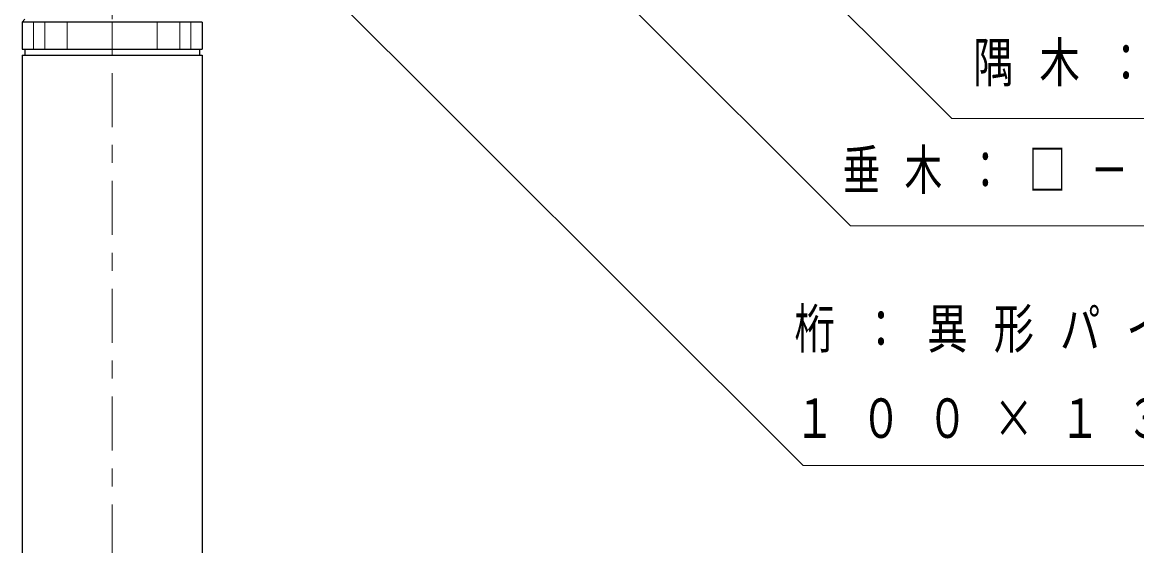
# Model space of a CAD drawing. Units: millimetres on the paper. Extents: x -365 to 0, y 0 to 257.
# Drawn here: x -143.9 to -82, y 175.1 to 204.2 of the extents above; entities that cross this region are included whole.
import ezdxf

# ---------------------------------------------------------------- set-up
doc = ezdxf.new("R2010")
doc.units = ezdxf.units.MM
doc.linetypes.add('USER2', pattern=[6, 3, -1, 1, -1])
doc.layers.add('1_30', color=190, linetype='Continuous', lineweight=25)
doc.styles.add('ＭＳ ゴシック', font='')
doc.styles.get('ＭＳ ゴシック').set_extended_font_data('MS Gothic')

msp = doc.modelspace()

# ---------------------------------------------------------------- linework, layer by layer
at = {"layer": '1_30', "color": 7, "linetype": 'USER2', "lineweight": 13}
msp.add_line((-138.924, 219.389), (-138.924, 94.383), dxfattribs=at)
at = {"layer": '1_30', "color": 4}
for p, q in [((-143.782, 204.383), (-143.925, 204.217)), ((-133.924, 204.217), (-143.924, 204.217)), ((-143.924, 204.215), (-143.924, 202.716)), ((-133.924, 204.215), (-133.924, 202.716)), ((-143.924, 202.716), (-133.924, 202.716)), ((-143.781, 202.716), (-143.781, 202.382)), ((-134.067, 202.716), (-134.067, 202.382)), ((-143.924, 202.382), (-143.924, 129.716)), ((-143.924, 202.382), (-133.924, 202.382)), ((-133.924, 202.382), (-133.924, 129.716))]:
    msp.add_line(p, q, dxfattribs=at)
at = {"layer": '1_30', "color": 7, "lineweight": 13}
for p, q in [((-143.299, 204.217), (-143.299, 202.716)), ((-142.674, 204.217), (-142.674, 202.716)), ((-141.424, 204.217), (-141.424, 202.716)), ((-138.924, 204.217), (-138.924, 202.716)), ((-136.424, 204.217), (-136.424, 202.716)), ((-135.174, 204.217), (-135.174, 202.716)), ((-134.549, 204.217), (-134.549, 202.716))]:
    msp.add_line(p, q, dxfattribs=at)
for points in [[(-112.437, 219.044), (-92.262, 198.869), (-45.563, 198.869)], [(-122.606, 217.606), (-97.89, 192.889), (-55.852, 192.889)], [(-128.187, 207.216), (-100.517, 179.547), (-49.508, 179.547)]]:
    msp.add_lwpolyline(points, dxfattribs=at)

# ---------------------------------------------------------------- texts
at = {"layer": '1_30', "color": 7, "char_height": 2.199, "attachment_point": 4, "style": 'ＭＳ ゴシック'}
for s, insert in [('\\T1.64;\\W0.75;隅木：□ー１００Ｘ５０ｘ２．３', (-91.08, 201.869)), ('\\T1.64;\\W0.7;垂木：□－７５×４５×２．３', (-98.333, 195.889)), ('\\T1.64;\\W0.75;桁：異形パイプ－', (-101.01, 187.047)), ('\\T1.64;\\W0.75;１００×１３４×３．５（３／１０）', (-101.01, 182.047))]:
    msp.add_mtext(s, dxfattribs=dict(at, insert=insert))

doc.saveas('drawing.dxf')
